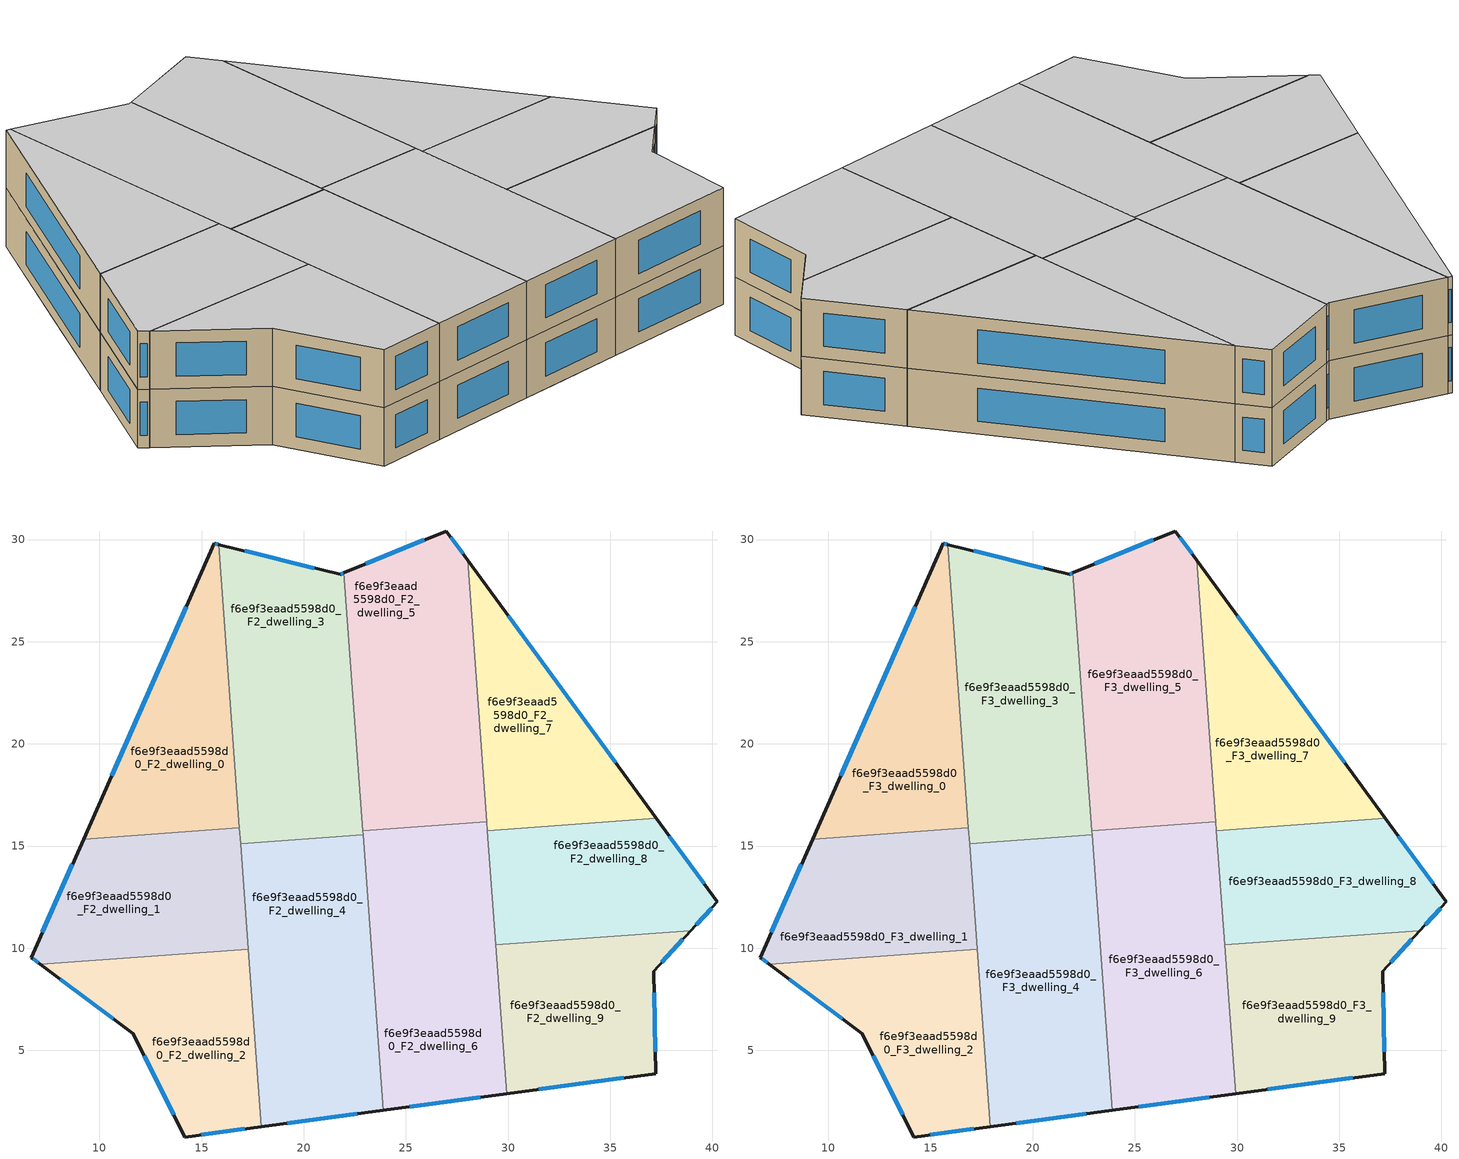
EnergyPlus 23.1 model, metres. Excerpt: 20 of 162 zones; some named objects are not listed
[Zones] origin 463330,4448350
f6e9f3eaad5598d0_F2_dwelling_0
 floor to f6e9f3eaad5598d0_F1_dwelling_5 (EU_floor_Construction): 16.49,20.79 16.84,16.05 10.73,18.75 12.43,22.59 z6
 floor to f6e9f3eaad5598d0_F1_dwelling_7 (EU_floor_Construction): 16.84,16.05 16.85,15.9 9.22,15.34 10.73,18.75 z6
 floor to f6e9f3eaad5598d0_F1_dwelling_3 (EU_floor_Construction): 16.14,25.58 16.49,20.79 12.43,22.59 14.14,26.46 z6
 floor to f6e9f3eaad5598d0_F1_dwelling_1 (EU_floor_Construction): 15.84,29.75 16.14,25.58 14.14,26.46 15.62,29.81 z6
 wall outside (EU_wall_Construction): 15.84,29.75 15.62,29.81 9.22,15.34 z6:9
 wall to f6e9f3eaad5598d0_F2_dwelling_1 (EU_wall_Construction): 9.22,15.34 16.85,15.9 z6:9
 wall to f6e9f3eaad5598d0_F2_dwelling_3 (EU_wall_Construction): 16.85,15.9 15.84,29.75 z6:9
 window (EU_Window_Construction): 15.79,29.77 15.67,29.8 / 14.25,26.71 10.59,18.44 z6.64:8.36
f6e9f3eaad5598d0_F2_dwelling_1
 floor to f6e9f3eaad5598d0_F1_dwelling_9 (EU_floor_Construction): 17.17,11.47 17.28,9.96 9.69,9.4 7.1,10.54 9.09,15.04 z6
 floor to f6e9f3eaad5598d0_F1_dwelling_10 (EU_floor_Construction): 9.69,9.4 7.1,9.21 6.66,9.54 7.1,10.54 z6
 floor to f6e9f3eaad5598d0_F1_dwelling_7 (EU_floor_Construction): 16.85,15.9 17.17,11.47 9.09,15.04 9.22,15.34 z6
 wall outside (EU_wall_Construction): 9.22,15.34 6.66,9.54 7.1,9.21 z6:9
 wall to f6e9f3eaad5598d0_F2_dwelling_2 (EU_wall_Construction): 7.1,9.21 17.28,9.96 z6:9
 wall to f6e9f3eaad5598d0_F2_dwelling_4 (EU_wall_Construction): 17.28,9.96 16.91,15.11 z6:9
 wall to f6e9f3eaad5598d0_F2_dwelling_3 (EU_wall_Construction): 16.91,15.11 16.85,15.9 z6:9
 window (EU_Window_Construction): 8.67,14.1 7.21,10.78 / 6.75,9.47 7,9.28 z6.64:8.36
f6e9f3eaad5598d0_F2_dwelling_2
 floor to f6e9f3eaad5598d0_F1_dwelling_10 (EU_floor_Construction): 17.58,5.92 17.92,1.26 14.17,0.76 11.66,5.81 7.1,9.21 9.69,9.4 z6
 floor to f6e9f3eaad5598d0_F1_dwelling_9 (EU_floor_Construction): 17.28,9.96 17.58,5.92 9.69,9.4 z6
 wall outside (EU_wall_Construction): 7.1,9.21 11.66,5.81 14.17,0.76 17.92,1.26 z6:9
 wall to f6e9f3eaad5598d0_F2_dwelling_4 (EU_wall_Construction): 17.92,1.26 17.29,9.96 z6:9
 window (EU_Window_Construction): 8.07,8.48 10.69,6.54 / 14.98,0.87 17.12,1.15 / 12.2,4.73 13.64,1.84 z6.64:8.36
f6e9f3eaad5598d0_F2_dwelling_3
 floor to f6e9f3eaad5598d0_F1_dwelling_1 (EU_floor_Construction): 21.96,28.37 22.37,22.83 16.14,25.58 15.84,29.75 21.78,28.29 z6
 floor to f6e9f3eaad5598d0_F1_dwelling_5 (EU_floor_Construction): 22.72,18.04 22.9,15.55 18.67,15.24 16.84,16.05 16.49,20.79 z6
 floor to f6e9f3eaad5598d0_F1_dwelling_3 (EU_floor_Construction): 22.37,22.83 22.72,18.04 16.49,20.79 16.14,25.58 z6
 floor to f6e9f3eaad5598d0_F1_dwelling_7 (EU_floor_Construction): 18.67,15.24 16.91,15.11 16.84,16.05 z6
 wall outside (EU_wall_Construction): 21.96,28.37 21.78,28.29 15.84,29.75 z6:9
 wall to f6e9f3eaad5598d0_F2_dwelling_4 (EU_wall_Construction): 16.91,15.11 22.9,15.55 z6:9
 wall to f6e9f3eaad5598d0_F2_dwelling_5 (EU_wall_Construction): 22.89,15.74 21.96,28.37 z6:9
 wall to f6e9f3eaad5598d0_F2_dwelling_6 (EU_wall_Construction): 22.9,15.55 22.89,15.74 z6:9
 window (EU_Window_Construction): 20.5,28.6 17.11,29.44 / 21.92,28.35 21.82,28.31 z6.64:8.36
f6e9f3eaad5598d0_F2_dwelling_4
 floor to f6e9f3eaad5598d0_F1_dwelling_7 (EU_floor_Construction): 23.06,13.3 23.26,10.61 22.58,9.08 17.17,11.47 16.91,15.11 18.67,15.24 z6
 floor adiabatic (EU_floor_Construction): 23.26,10.61 23.4,8.72 22.58,9.08 z6
 floor to f6e9f3eaad5598d0_F1_dwelling_5 (EU_floor_Construction): 22.9,15.55 23.06,13.3 18.67,15.24 z6
 floor to f6e9f3eaad5598d0_F1_dwelling_8 (EU_floor_Construction): 23.4,8.72 23.8,3.17 18.26,5.62 20.24,10.11 z6
 floor to f6e9f3eaad5598d0_F1_dwelling_10 (EU_floor_Construction): 23.8,3.17 23.89,2.07 17.92,1.26 17.58,5.92 z6
 floor to f6e9f3eaad5598d0_F1_dwelling_9 (EU_floor_Construction): 20.24,10.11 18.26,5.62 17.58,5.92 17.17,11.47 z6
 wall outside (EU_wall_Construction): 17.92,1.26 23.89,2.07 z6:9
 wall to f6e9f3eaad5598d0_F2_dwelling_6 (EU_wall_Construction): 23.89,2.07 22.9,15.55 z6:9
 window (EU_Window_Construction): 19.2,1.43 22.61,1.89 z6.64:8.36
f6e9f3eaad5598d0_F2_dwelling_5
 floor to f6e9f3eaad5598d0_F1_dwelling_1 (EU_floor_Construction): 26.98,30.42 27.55,29.64 24.19,22.03 22.37,22.83 21.96,28.37 z6
 floor to f6e9f3eaad5598d0_F1_dwelling_0 (EU_floor_Construction): 28.02,28.99 28.68,20.04 24.19,22.03 27.55,29.64 z6
 floor to f6e9f3eaad5598d0_F1_dwelling_4 (EU_floor_Construction): 27.23,16.05 25.08,15.9 25.48,16.82 z6
 floor to f6e9f3eaad5598d0_F1_dwelling_2 (EU_floor_Construction): 28.68,20.04 28.96,16.18 27.23,16.05 25.35,16.88 27.07,20.76 z6
 floor to f6e9f3eaad5598d0_F1_dwelling_3 (EU_floor_Construction): 27.07,20.76 25.35,16.88 22.72,18.04 22.37,22.83 z6
 floor to f6e9f3eaad5598d0_F1_dwelling_5 (EU_floor_Construction): 25.48,16.82 25.08,15.9 22.89,15.74 22.72,18.04 z6
 wall outside (EU_wall_Construction): 28.02,28.99 26.98,30.42 21.96,28.37 z6:9
 wall to f6e9f3eaad5598d0_F2_dwelling_6 (EU_wall_Construction): 22.89,15.74 28.96,16.18 z6:9
 wall to f6e9f3eaad5598d0_F2_dwelling_7 (EU_wall_Construction): 28.96,16.18 28.02,28.99 z6:9
 window (EU_Window_Construction): 25.9,29.98 23.04,28.81 / 27.8,29.29 27.2,30.11 z6.64:8.36
f6e9f3eaad5598d0_F2_dwelling_6
 floor to f6e9f3eaad5598d0_F1_dwelling_4 (EU_floor_Construction): 29.03,15.26 29.37,10.52 23.79,12.98 25.08,15.9 27.23,16.05 z6
 floor to f6e9f3eaad5598d0_F1_dwelling_8 (EU_floor_Construction): 29.71,5.93 29.93,2.88 25.74,2.32 23.8,3.17 23.4,8.72 z6
 floor to f6e9f3eaad5598d0_F1_dwelling_10 (EU_floor_Construction): 25.74,2.32 23.89,2.07 23.8,3.17 z6
 floor to f6e9f3eaad5598d0_F1_dwelling_6 (EU_floor_Construction): 29.37,10.52 29.71,5.93 23.4,8.72 23.26,10.61 24.22,12.79 z6
 floor to f6e9f3eaad5598d0_F1_dwelling_5 (EU_floor_Construction): 25.08,15.9 23.79,12.98 23.06,13.3 22.89,15.74 z6
 floor to f6e9f3eaad5598d0_F1_dwelling_2 (EU_floor_Construction): 28.96,16.18 29.03,15.26 27.23,16.05 z6
 floor to f6e9f3eaad5598d0_F1_dwelling_7 (EU_floor_Construction): 24.22,12.79 23.26,10.61 23.06,13.3 z6
 wall outside (EU_wall_Construction): 23.89,2.07 29.93,2.88 z6:9
 wall to f6e9f3eaad5598d0_F2_dwelling_9 (EU_wall_Construction): 29.93,2.88 29.4,10.16 z6:9
 wall to f6e9f3eaad5598d0_F2_dwelling_8 (EU_wall_Construction): 29.4,10.16 28.99,15.76 z6:9
 wall to f6e9f3eaad5598d0_F2_dwelling_7 (EU_wall_Construction): 28.99,15.76 28.96,16.18 z6:9
 window (EU_Window_Construction): 25.18,2.24 28.64,2.71 z6.64:8.36
f6e9f3eaad5598d0_F2_dwelling_7
 floor to f6e9f3eaad5598d0_F1_dwelling_0 (EU_floor_Construction): 28.02,28.99 37.24,16.36 37.05,16.35 28.68,20.04 z6
 floor to f6e9f3eaad5598d0_F1_dwelling_2 (EU_floor_Construction): 37.05,16.35 28.99,15.76 28.68,20.04 z6
 wall outside (EU_wall_Construction): 37.24,16.36 28.02,28.99 z6:9
 wall to f6e9f3eaad5598d0_F2_dwelling_8 (EU_wall_Construction): 28.99,15.76 37.24,16.36 z6:9
 window (EU_Window_Construction): 35.27,19.07 30,26.28 z6.64:8.36
f6e9f3eaad5598d0_F2_dwelling_8
 floor to f6e9f3eaad5598d0_F1_dwelling_2 (EU_floor_Construction): 37.35,16.21 40.24,12.26 38.96,10.87 29.03,15.26 28.99,15.76 37.05,16.35 z6
 floor to f6e9f3eaad5598d0_F1_dwelling_0 (EU_floor_Construction): 37.24,16.36 37.35,16.21 37.05,16.35 z6
 floor to f6e9f3eaad5598d0_F1_dwelling_4 (EU_floor_Construction): 38.96,10.87 38.94,10.85 30.08,10.21 29.37,10.52 29.03,15.26 z6
 floor adiabatic (EU_floor_Construction): 30.08,10.21 29.4,10.16 29.37,10.52 z6
 wall outside (EU_wall_Construction): 38.94,10.85 40.24,12.26 37.24,16.36 z6:9
 wall to f6e9f3eaad5598d0_F2_dwelling_9 (EU_wall_Construction): 29.4,10.16 38.94,10.85 z6:9
 window (EU_Window_Construction): 39.6,13.14 37.89,15.48 / 39.22,11.16 39.96,11.96 z6.64:8.36
f6e9f3eaad5598d0_F2_dwelling_9
 floor to f6e9f3eaad5598d0_F1_dwelling_6 (EU_floor_Construction): 37.16,7.08 37.22,3.86 35.06,3.57 29.71,5.93 29.4,10.16 30.08,10.21 z6
 floor to f6e9f3eaad5598d0_F1_dwelling_8 (EU_floor_Construction): 35.06,3.57 29.93,2.88 29.71,5.93 z6
 floor to f6e9f3eaad5598d0_F1_dwelling_4 (EU_floor_Construction): 38.94,10.85 37.13,8.88 37.16,7.08 30.08,10.21 z6
 wall outside (EU_wall_Construction): 29.93,2.88 37.22,3.86 37.13,8.88 38.94,10.85 z6:9
 window (EU_Window_Construction): 37.52,9.3 38.56,10.43 / 37.2,4.94 37.15,7.81 / 31.49,3.09 35.66,3.65 z6.64:8.36
f6e9f3eaad5598d0_F3_dwelling_0
 floor to f6e9f3eaad5598d0_F2_dwelling_0 (EU_floor_Construction): 15.84,29.75 16.85,15.9 9.22,15.34 15.62,29.81 z9
 wall outside (EU_wall_Construction): 15.84,29.75 15.62,29.81 9.22,15.34 z9:12
 wall to f6e9f3eaad5598d0_F3_dwelling_1 (EU_wall_Construction): 9.22,15.34 16.85,15.9 z9:12
 wall to f6e9f3eaad5598d0_F3_dwelling_3 (EU_wall_Construction): 16.85,15.9 15.84,29.75 z9:12
 window (EU_Window_Construction): 15.79,29.77 15.67,29.8 / 14.25,26.71 10.59,18.44 z9.64:11.36
 ceiling to f6e9f3eaad5598d0_F4_dwelling_0 (EU_floor_Construction): 16.85,15.9 15.84,29.75 15.62,29.81 9.22,15.34 z12
f6e9f3eaad5598d0_F3_dwelling_1
 floor to f6e9f3eaad5598d0_F2_dwelling_1 (EU_floor_Construction): 16.85,15.9 17.28,9.96 7.1,9.21 6.66,9.54 9.22,15.34 z9
 wall outside (EU_wall_Construction): 9.22,15.34 6.66,9.54 7.1,9.21 z9:12
 wall to f6e9f3eaad5598d0_F3_dwelling_2 (EU_wall_Construction): 7.1,9.21 17.28,9.96 z9:12
 wall to f6e9f3eaad5598d0_F3_dwelling_4 (EU_wall_Construction): 17.28,9.96 16.91,15.11 z9:12
 wall to f6e9f3eaad5598d0_F3_dwelling_3 (EU_wall_Construction): 16.91,15.11 16.85,15.9 z9:12
 window (EU_Window_Construction): 8.67,14.1 7.21,10.78 / 6.75,9.47 7,9.28 z9.64:11.36
 ceiling to f6e9f3eaad5598d0_F4_dwelling_1 (EU_floor_Construction): 17.28,9.96 16.85,15.9 9.22,15.34 6.66,9.54 7.1,9.21 z12
f6e9f3eaad5598d0_F3_dwelling_2
 floor to f6e9f3eaad5598d0_F2_dwelling_2 (EU_floor_Construction): 17.28,9.96 17.92,1.26 14.17,0.76 11.66,5.81 7.1,9.21 z9
 wall outside (EU_wall_Construction): 7.1,9.21 11.66,5.81 14.17,0.76 17.92,1.26 z9:12
 wall to f6e9f3eaad5598d0_F3_dwelling_4 (EU_wall_Construction): 17.92,1.26 17.29,9.96 z9:12
 window (EU_Window_Construction): 8.07,8.48 10.69,6.54 / 14.98,0.87 17.12,1.15 / 12.2,4.73 13.64,1.84 z9.64:11.36
 ceiling to f6e9f3eaad5598d0_F4_dwelling_2 (EU_floor_Construction): 17.92,1.26 17.28,9.96 7.1,9.21 11.66,5.81 14.17,0.76 z12
f6e9f3eaad5598d0_F3_dwelling_3
 floor to f6e9f3eaad5598d0_F2_dwelling_3 (EU_floor_Construction): 21.96,28.37 22.9,15.55 16.91,15.11 15.84,29.75 21.78,28.29 z9
 wall outside (EU_wall_Construction): 21.96,28.37 21.78,28.29 15.84,29.75 z9:12
 wall to f6e9f3eaad5598d0_F3_dwelling_4 (EU_wall_Construction): 16.91,15.11 22.9,15.55 z9:12
 wall to f6e9f3eaad5598d0_F3_dwelling_5 (EU_wall_Construction): 22.89,15.74 21.96,28.37 z9:12
 wall to f6e9f3eaad5598d0_F3_dwelling_6 (EU_wall_Construction): 22.9,15.55 22.89,15.74 z9:12
 window (EU_Window_Construction): 20.5,28.6 17.11,29.44 / 21.92,28.35 21.82,28.31 z9.64:11.36
 ceiling to f6e9f3eaad5598d0_F4_dwelling_3 (EU_floor_Construction): 22.9,15.55 21.96,28.37 21.78,28.29 15.84,29.75 16.91,15.11 z12
f6e9f3eaad5598d0_F3_dwelling_4
 floor to f6e9f3eaad5598d0_F2_dwelling_4 (EU_floor_Construction): 22.9,15.55 23.89,2.07 17.92,1.26 16.91,15.11 z9
 wall outside (EU_wall_Construction): 17.92,1.26 23.89,2.07 z9:12
 wall to f6e9f3eaad5598d0_F3_dwelling_6 (EU_wall_Construction): 23.89,2.07 22.9,15.55 z9:12
 window (EU_Window_Construction): 19.2,1.43 22.61,1.89 z9.64:11.36
 ceiling to f6e9f3eaad5598d0_F4_dwelling_4 (EU_floor_Construction): 23.89,2.07 22.9,15.55 16.91,15.11 17.92,1.26 z12
f6e9f3eaad5598d0_F3_dwelling_5
 floor to f6e9f3eaad5598d0_F2_dwelling_5 (EU_floor_Construction): 28.02,28.99 28.96,16.18 22.89,15.74 21.96,28.37 26.98,30.42 z9
 wall outside (EU_wall_Construction): 28.02,28.99 26.98,30.42 21.96,28.37 z9:12
 wall to f6e9f3eaad5598d0_F3_dwelling_6 (EU_wall_Construction): 22.89,15.74 28.96,16.18 z9:12
 wall to f6e9f3eaad5598d0_F3_dwelling_7 (EU_wall_Construction): 28.96,16.18 28.02,28.99 z9:12
 window (EU_Window_Construction): 25.9,29.98 23.04,28.81 / 27.8,29.29 27.2,30.11 z9.64:11.36
 ceiling to f6e9f3eaad5598d0_F4_dwelling_5 (EU_floor_Construction): 28.96,16.18 28.02,28.99 26.98,30.42 21.96,28.37 22.89,15.74 z12
f6e9f3eaad5598d0_F3_dwelling_6
 floor to f6e9f3eaad5598d0_F2_dwelling_6 (EU_floor_Construction): 28.96,16.18 29.93,2.88 23.89,2.07 22.89,15.74 z9
 wall outside (EU_wall_Construction): 23.89,2.07 29.93,2.88 z9:12
 wall to f6e9f3eaad5598d0_F3_dwelling_9 (EU_wall_Construction): 29.93,2.88 29.4,10.16 z9:12
 wall to f6e9f3eaad5598d0_F3_dwelling_8 (EU_wall_Construction): 29.4,10.16 28.99,15.76 z9:12
 wall to f6e9f3eaad5598d0_F3_dwelling_7 (EU_wall_Construction): 28.99,15.76 28.96,16.18 z9:12
 window (EU_Window_Construction): 25.18,2.24 28.64,2.71 z9.64:11.36
 ceiling to f6e9f3eaad5598d0_F4_dwelling_6 (EU_floor_Construction): 29.93,2.88 28.96,16.18 22.89,15.74 23.89,2.07 z12
f6e9f3eaad5598d0_F3_dwelling_7
 floor to f6e9f3eaad5598d0_F2_dwelling_7 (EU_floor_Construction): 28.02,28.99 37.24,16.36 28.99,15.76 z9
 wall outside (EU_wall_Construction): 37.24,16.36 28.02,28.99 z9:12
 wall to f6e9f3eaad5598d0_F3_dwelling_8 (EU_wall_Construction): 28.99,15.76 37.24,16.36 z9:12
 window (EU_Window_Construction): 35.27,19.07 30,26.28 z9.64:11.36
 ceiling to f6e9f3eaad5598d0_F4_dwelling_7 (EU_floor_Construction): 37.24,16.36 28.02,28.99 28.99,15.76 z12
f6e9f3eaad5598d0_F3_dwelling_8
 floor to f6e9f3eaad5598d0_F2_dwelling_8 (EU_floor_Construction): 37.24,16.36 40.24,12.26 38.94,10.85 29.4,10.16 28.99,15.76 z9
 wall outside (EU_wall_Construction): 38.94,10.85 40.24,12.26 37.24,16.36 z9:12
 wall to f6e9f3eaad5598d0_F3_dwelling_9 (EU_wall_Construction): 29.4,10.16 38.94,10.85 z9:12
 window (EU_Window_Construction): 39.6,13.14 37.89,15.48 / 39.22,11.16 39.96,11.96 z9.64:11.36
 ceiling to f6e9f3eaad5598d0_F4_dwelling_8 (EU_floor_Construction): 38.94,10.85 40.24,12.26 37.24,16.36 28.99,15.76 29.4,10.16 z12
f6e9f3eaad5598d0_F3_dwelling_9
 floor to f6e9f3eaad5598d0_F2_dwelling_9 (EU_floor_Construction): 38.94,10.85 37.13,8.88 37.22,3.86 29.93,2.88 29.4,10.16 z9
 wall outside (EU_wall_Construction): 29.93,2.88 37.22,3.86 37.13,8.88 38.94,10.85 z9:12
 window (EU_Window_Construction): 37.52,9.3 38.56,10.43 / 37.2,4.94 37.15,7.81 / 31.49,3.09 35.66,3.65 z9.64:11.36
 ceiling to f6e9f3eaad5598d0_F4_dwelling_9 (EU_floor_Construction): 37.22,3.86 37.13,8.88 38.94,10.85 29.4,10.16 29.93,2.88 z12
[Building]
EU S2 Campaign: North Axis=0; Terrain=City; Solar Distribution=FullExterior
[Site:Location]
Yerevan-Zvartnots.Intl.AP: Latitude=40.15; Longitude=44.383; Time Zone=4; Elevation=854
[SizingPeriod:WeatherFileDays]
AnnualSizingPeriod: Begin Month=1; Begin Day of Month=1; End Month=12; End Day of Month=31; Day of Week for Start Day=Monday; Use Weather File Daylight Saving Period=No; Use Weather File Rain and Snow Indicators=No
[MATERIAL]
EU_InternalMass_Material: Roughness=MediumRough; Thickness=0.1; Conductivity=1; Density=1800; Specific Heat=900; Thermal Absorptance=0.9; Solar Absorptance=0.7; Visible Absorptance=0.7
[MATERIAL:NOMASS] Roughness=MediumRough; Thermal Absorptance=0.9; Solar Absorptance=0.7; Visible Absorptance=0.7
Name | Thermal Resistance
EU_wall_NoMass | 1.05043
EU_floor_NoMass | 0.478065
[WINDOWMATERIAL:SIMPLEGLAZINGSYSTEM]
EU_Window_SimpleGlazing: UFactor=2.5566; Solar Heat Gain Coefficient=0.75; Visible Transmittance=0.75
[CONSTRUCTION]
EU_wall_Construction: EU_wall_NoMass
EU_floor_Construction: EU_floor_NoMass
EU_Window_Construction: EU_Window_SimpleGlazing
EU_InternalMass_Construction: EU_InternalMass_Material
[ZONE] Type=1; Multiplier=1; Ceiling Height=autocalculate; Floor Area=autocalculate; Part of Total Floor Area=Yes
Name | Volume
f6e9f3eaad5598d0_F2_dwelling_0; f6e9f3eaad5598d0_F3_dwelling_0 | 164.689
f6e9f3eaad5598d0_F2_dwelling_1; f6e9f3eaad5598d0_F3_dwelling_1 | 164.691
f6e9f3eaad5598d0_F2_dwelling_2; f6e9f3eaad5598d0_F3_dwelling_2 | 164.676
f6e9f3eaad5598d0_F2_dwelling_3; f6e9f3eaad5598d0_F3_dwelling_3 | 246.976
f6e9f3eaad5598d0_F2_dwelling_4; f6e9f3eaad5598d0_F3_dwelling_4 | 246.991
f6e9f3eaad5598d0_F2_dwelling_5; f6e9f3eaad5598d0_F3_dwelling_5 | 246.999
f6e9f3eaad5598d0_F2_dwelling_6; f6e9f3eaad5598d0_F3_dwelling_6 | 247.009
f6e9f3eaad5598d0_F2_dwelling_7; f6e9f3eaad5598d0_F3_dwelling_7 | 164.665
f6e9f3eaad5598d0_F2_dwelling_8; f6e9f3eaad5598d0_F3_dwelling_8 | 164.65
f6e9f3eaad5598d0_F2_dwelling_9; f6e9f3eaad5598d0_F3_dwelling_9 | 164.682
[INTERNALMASS] Construction=EU_InternalMass_Construction
Name | Zone or ZoneList | Surface Area
f6e9f3eaad5598d0_F2_dwelling_0_EU_InternalMass | f6e9f3eaad5598d0_F2_dwelling_0 | 54.8966
f6e9f3eaad5598d0_F2_dwelling_1_EU_InternalMass | f6e9f3eaad5598d0_F2_dwelling_1 | 54.8971
f6e9f3eaad5598d0_F2_dwelling_2_EU_InternalMass | f6e9f3eaad5598d0_F2_dwelling_2 | 54.892
f6e9f3eaad5598d0_F2_dwelling_3_EU_InternalMass | f6e9f3eaad5598d0_F2_dwelling_3 | 82.3252
f6e9f3eaad5598d0_F2_dwelling_4_EU_InternalMass | f6e9f3eaad5598d0_F2_dwelling_4 | 82.3302
f6e9f3eaad5598d0_F2_dwelling_5_EU_InternalMass | f6e9f3eaad5598d0_F2_dwelling_5 | 82.333
f6e9f3eaad5598d0_F2_dwelling_6_EU_InternalMass | f6e9f3eaad5598d0_F2_dwelling_6 | 82.3361
f6e9f3eaad5598d0_F2_dwelling_7_EU_InternalMass | f6e9f3eaad5598d0_F2_dwelling_7 | 54.8881
f6e9f3eaad5598d0_F2_dwelling_8_EU_InternalMass | f6e9f3eaad5598d0_F2_dwelling_8 | 54.8835
f6e9f3eaad5598d0_F2_dwelling_9_EU_InternalMass | f6e9f3eaad5598d0_F2_dwelling_9 | 54.8941
f6e9f3eaad5598d0_F3_dwelling_0_EU_InternalMass | f6e9f3eaad5598d0_F3_dwelling_0 | 54.8966
f6e9f3eaad5598d0_F3_dwelling_1_EU_InternalMass | f6e9f3eaad5598d0_F3_dwelling_1 | 54.8971
f6e9f3eaad5598d0_F3_dwelling_2_EU_InternalMass | f6e9f3eaad5598d0_F3_dwelling_2 | 54.892
f6e9f3eaad5598d0_F3_dwelling_3_EU_InternalMass | f6e9f3eaad5598d0_F3_dwelling_3 | 82.3252
f6e9f3eaad5598d0_F3_dwelling_4_EU_InternalMass | f6e9f3eaad5598d0_F3_dwelling_4 | 82.3302
f6e9f3eaad5598d0_F3_dwelling_5_EU_InternalMass | f6e9f3eaad5598d0_F3_dwelling_5 | 82.333
f6e9f3eaad5598d0_F3_dwelling_6_EU_InternalMass | f6e9f3eaad5598d0_F3_dwelling_6 | 82.3361
f6e9f3eaad5598d0_F3_dwelling_7_EU_InternalMass | f6e9f3eaad5598d0_F3_dwelling_7 | 54.8881
f6e9f3eaad5598d0_F3_dwelling_8_EU_InternalMass | f6e9f3eaad5598d0_F3_dwelling_8 | 54.8835
f6e9f3eaad5598d0_F3_dwelling_9_EU_InternalMass | f6e9f3eaad5598d0_F3_dwelling_9 | 54.8941
[OTHEREQUIPMENT] Fuel Type=Electricity; Design Level Calculation Method=Watts/Area; Power per Zone Floor Area=1; Fraction Latent=0; Fraction Radiant=0; Fraction Lost=0; Carbon Dioxide Generation Rate=0; EndUse Subcategory=EU_Step8_InternalGains
Name | Zone or ZoneList or Space or SpaceList | Schedule
EU_Step8_InternalGain_f6e9f3eaad5598d0_F2_dwelling_0_f000 | f6e9f3eaad5598d0_F2_dwelling_0 | EU_Step8_GainSchedule_f6e9f3eaad5598d0_F2_dwelling_0_f000
EU_Step8_InternalGain_f6e9f3eaad5598d0_F2_dwelling_1_f000 | f6e9f3eaad5598d0_F2_dwelling_1 | EU_Step8_GainSchedule_f6e9f3eaad5598d0_F2_dwelling_1_f000
EU_Step8_InternalGain_f6e9f3eaad5598d0_F2_dwelling_2_f000 | f6e9f3eaad5598d0_F2_dwelling_2 | EU_Step8_GainSchedule_f6e9f3eaad5598d0_F2_dwelling_2_f000
EU_Step8_InternalGain_f6e9f3eaad5598d0_F2_dwelling_3_f000 | f6e9f3eaad5598d0_F2_dwelling_3 | EU_Step8_GainSchedule_f6e9f3eaad5598d0_F2_dwelling_3_f000
EU_Step8_InternalGain_f6e9f3eaad5598d0_F2_dwelling_4_f000 | f6e9f3eaad5598d0_F2_dwelling_4 | EU_Step8_GainSchedule_f6e9f3eaad5598d0_F2_dwelling_4_f000
EU_Step8_InternalGain_f6e9f3eaad5598d0_F2_dwelling_5_f000 | f6e9f3eaad5598d0_F2_dwelling_5 | EU_Step8_GainSchedule_f6e9f3eaad5598d0_F2_dwelling_5_f000
EU_Step8_InternalGain_f6e9f3eaad5598d0_F2_dwelling_6_f000 | f6e9f3eaad5598d0_F2_dwelling_6 | EU_Step8_GainSchedule_f6e9f3eaad5598d0_F2_dwelling_6_f000
EU_Step8_InternalGain_f6e9f3eaad5598d0_F2_dwelling_7_f000 | f6e9f3eaad5598d0_F2_dwelling_7 | EU_Step8_GainSchedule_f6e9f3eaad5598d0_F2_dwelling_7_f000
EU_Step8_InternalGain_f6e9f3eaad5598d0_F2_dwelling_8_f000 | f6e9f3eaad5598d0_F2_dwelling_8 | EU_Step8_GainSchedule_f6e9f3eaad5598d0_F2_dwelling_8_f000
EU_Step8_InternalGain_f6e9f3eaad5598d0_F2_dwelling_9_f000 | f6e9f3eaad5598d0_F2_dwelling_9 | EU_Step8_GainSchedule_f6e9f3eaad5598d0_F2_dwelling_9_f000
EU_Step8_InternalGain_f6e9f3eaad5598d0_F3_dwelling_0_f000 | f6e9f3eaad5598d0_F3_dwelling_0 | EU_Step8_GainSchedule_f6e9f3eaad5598d0_F3_dwelling_0_f000
EU_Step8_InternalGain_f6e9f3eaad5598d0_F3_dwelling_1_f000 | f6e9f3eaad5598d0_F3_dwelling_1 | EU_Step8_GainSchedule_f6e9f3eaad5598d0_F3_dwelling_1_f000
EU_Step8_InternalGain_f6e9f3eaad5598d0_F3_dwelling_2_f000 | f6e9f3eaad5598d0_F3_dwelling_2 | EU_Step8_GainSchedule_f6e9f3eaad5598d0_F3_dwelling_2_f000
EU_Step8_InternalGain_f6e9f3eaad5598d0_F3_dwelling_3_f000 | f6e9f3eaad5598d0_F3_dwelling_3 | EU_Step8_GainSchedule_f6e9f3eaad5598d0_F3_dwelling_3_f000
EU_Step8_InternalGain_f6e9f3eaad5598d0_F3_dwelling_4_f000 | f6e9f3eaad5598d0_F3_dwelling_4 | EU_Step8_GainSchedule_f6e9f3eaad5598d0_F3_dwelling_4_f000
EU_Step8_InternalGain_f6e9f3eaad5598d0_F3_dwelling_5_f000 | f6e9f3eaad5598d0_F3_dwelling_5 | EU_Step8_GainSchedule_f6e9f3eaad5598d0_F3_dwelling_5_f000
EU_Step8_InternalGain_f6e9f3eaad5598d0_F3_dwelling_6_f000 | f6e9f3eaad5598d0_F3_dwelling_6 | EU_Step8_GainSchedule_f6e9f3eaad5598d0_F3_dwelling_6_f000
EU_Step8_InternalGain_f6e9f3eaad5598d0_F3_dwelling_7_f000 | f6e9f3eaad5598d0_F3_dwelling_7 | EU_Step8_GainSchedule_f6e9f3eaad5598d0_F3_dwelling_7_f000
EU_Step8_InternalGain_f6e9f3eaad5598d0_F3_dwelling_8_f000 | f6e9f3eaad5598d0_F3_dwelling_8 | EU_Step8_GainSchedule_f6e9f3eaad5598d0_F3_dwelling_8_f000
EU_Step8_InternalGain_f6e9f3eaad5598d0_F3_dwelling_9_f000 | f6e9f3eaad5598d0_F3_dwelling_9 | EU_Step8_GainSchedule_f6e9f3eaad5598d0_F3_dwelling_9_f000
[ZONEVENTILATION:DESIGNFLOWRATE] Schedule=EU_AlwaysOn; Design Flow Rate Calculation Method=AirChanges/Hour; Air Changes per Hour=0.557805; Ventilation Type=Natural; Fan Pressure Rise=0; Fan Total Efficiency=1; Constant Term Coefficient=1; Temperature Term Coefficient=0; Velocity Term Coefficient=0; Velocity Squared Term Coefficient=0; Minimum Indoor Temperature=-100; Maximum Indoor Temperature=100; Delta Temperature=-100; Minimum Outdoor Temperature=-100; Maximum Outdoor Temperature=100; Maximum Wind Speed=40
Name | Zone or ZoneList or Space or SpaceList
EU_ConstantAir_f6e9f3eaad5598d0_F2_dwelling_0 | f6e9f3eaad5598d0_F2_dwelling_0
EU_ConstantAir_f6e9f3eaad5598d0_F2_dwelling_1 | f6e9f3eaad5598d0_F2_dwelling_1
EU_ConstantAir_f6e9f3eaad5598d0_F2_dwelling_2 | f6e9f3eaad5598d0_F2_dwelling_2
EU_ConstantAir_f6e9f3eaad5598d0_F2_dwelling_3 | f6e9f3eaad5598d0_F2_dwelling_3
EU_ConstantAir_f6e9f3eaad5598d0_F2_dwelling_4 | f6e9f3eaad5598d0_F2_dwelling_4
EU_ConstantAir_f6e9f3eaad5598d0_F2_dwelling_5 | f6e9f3eaad5598d0_F2_dwelling_5
EU_ConstantAir_f6e9f3eaad5598d0_F2_dwelling_6 | f6e9f3eaad5598d0_F2_dwelling_6
EU_ConstantAir_f6e9f3eaad5598d0_F2_dwelling_7 | f6e9f3eaad5598d0_F2_dwelling_7
EU_ConstantAir_f6e9f3eaad5598d0_F2_dwelling_8 | f6e9f3eaad5598d0_F2_dwelling_8
EU_ConstantAir_f6e9f3eaad5598d0_F2_dwelling_9 | f6e9f3eaad5598d0_F2_dwelling_9
EU_ConstantAir_f6e9f3eaad5598d0_F3_dwelling_0 | f6e9f3eaad5598d0_F3_dwelling_0
EU_ConstantAir_f6e9f3eaad5598d0_F3_dwelling_1 | f6e9f3eaad5598d0_F3_dwelling_1
EU_ConstantAir_f6e9f3eaad5598d0_F3_dwelling_2 | f6e9f3eaad5598d0_F3_dwelling_2
EU_ConstantAir_f6e9f3eaad5598d0_F3_dwelling_3 | f6e9f3eaad5598d0_F3_dwelling_3
EU_ConstantAir_f6e9f3eaad5598d0_F3_dwelling_4 | f6e9f3eaad5598d0_F3_dwelling_4
EU_ConstantAir_f6e9f3eaad5598d0_F3_dwelling_5 | f6e9f3eaad5598d0_F3_dwelling_5
EU_ConstantAir_f6e9f3eaad5598d0_F3_dwelling_6 | f6e9f3eaad5598d0_F3_dwelling_6
EU_ConstantAir_f6e9f3eaad5598d0_F3_dwelling_7 | f6e9f3eaad5598d0_F3_dwelling_7
EU_ConstantAir_f6e9f3eaad5598d0_F3_dwelling_8 | f6e9f3eaad5598d0_F3_dwelling_8
EU_ConstantAir_f6e9f3eaad5598d0_F3_dwelling_9 | f6e9f3eaad5598d0_F3_dwelling_9
[HVACTEMPLATE:ZONE:IDEALLOADSAIRSYSTEM] System Availability Schedule=EU_AlwaysOn; Maximum Heating Supply Air Temperature=50; Minimum Cooling Supply Air Temperature=13; Maximum Heating Supply Air Humidity Ratio=0.0156; Minimum Cooling Supply Air Humidity Ratio=0.0077; Heating Limit=NoLimit; Cooling Limit=NoLimit; Heating Availability Schedule=EU_AlwaysOn; Cooling Availability Schedule=EU_CoolingOff; Dehumidification Control Type=ConstantSensibleHeatRatio; Cooling Sensible Heat Ratio=0.7; Dehumidification Setpoint=60; Humidification Control Type=None; Humidification Setpoint=30; Outdoor Air Method=None; Outdoor Air Flow Rate per Person=0.00944; Outdoor Air Flow Rate per Zone Floor Area=0; Outdoor Air Flow Rate per Zone=0; Demand Controlled Ventilation Type=None; Outdoor Air Economizer Type=NoEconomizer; Heat Recovery Type=None; Sensible Heat Recovery Effectiveness=0.7; Latent Heat Recovery Effectiveness=0.65
Name | Template Thermostat
f6e9f3eaad5598d0_F2_dwelling_0 | EU_HeatOnly_f6e9f3eaad5598d0_F2_dwelling_0
f6e9f3eaad5598d0_F2_dwelling_1 | EU_HeatOnly_f6e9f3eaad5598d0_F2_dwelling_1
f6e9f3eaad5598d0_F2_dwelling_2 | EU_HeatOnly_f6e9f3eaad5598d0_F2_dwelling_2
f6e9f3eaad5598d0_F2_dwelling_3 | EU_HeatOnly_f6e9f3eaad5598d0_F2_dwelling_3
f6e9f3eaad5598d0_F2_dwelling_4 | EU_HeatOnly_f6e9f3eaad5598d0_F2_dwelling_4
f6e9f3eaad5598d0_F2_dwelling_5 | EU_HeatOnly_f6e9f3eaad5598d0_F2_dwelling_5
f6e9f3eaad5598d0_F2_dwelling_6 | EU_HeatOnly_f6e9f3eaad5598d0_F2_dwelling_6
f6e9f3eaad5598d0_F2_dwelling_7 | EU_HeatOnly_f6e9f3eaad5598d0_F2_dwelling_7
f6e9f3eaad5598d0_F2_dwelling_8 | EU_HeatOnly_f6e9f3eaad5598d0_F2_dwelling_8
f6e9f3eaad5598d0_F2_dwelling_9 | EU_HeatOnly_f6e9f3eaad5598d0_F2_dwelling_9
f6e9f3eaad5598d0_F3_dwelling_0 | EU_HeatOnly_f6e9f3eaad5598d0_F3_dwelling_0
f6e9f3eaad5598d0_F3_dwelling_1 | EU_HeatOnly_f6e9f3eaad5598d0_F3_dwelling_1
f6e9f3eaad5598d0_F3_dwelling_2 | EU_HeatOnly_f6e9f3eaad5598d0_F3_dwelling_2
f6e9f3eaad5598d0_F3_dwelling_3 | EU_HeatOnly_f6e9f3eaad5598d0_F3_dwelling_3
f6e9f3eaad5598d0_F3_dwelling_4 | EU_HeatOnly_f6e9f3eaad5598d0_F3_dwelling_4
f6e9f3eaad5598d0_F3_dwelling_5 | EU_HeatOnly_f6e9f3eaad5598d0_F3_dwelling_5
f6e9f3eaad5598d0_F3_dwelling_6 | EU_HeatOnly_f6e9f3eaad5598d0_F3_dwelling_6
f6e9f3eaad5598d0_F3_dwelling_7 | EU_HeatOnly_f6e9f3eaad5598d0_F3_dwelling_7
f6e9f3eaad5598d0_F3_dwelling_8 | EU_HeatOnly_f6e9f3eaad5598d0_F3_dwelling_8
f6e9f3eaad5598d0_F3_dwelling_9 | EU_HeatOnly_f6e9f3eaad5598d0_F3_dwelling_9
[SIZING:ZONE] Zone Cooling Design Supply Air Temperature Input Method=SupplyAirTemperature; Zone Cooling Design Supply Air Temperature=13; Zone Heating Design Supply Air Temperature Input Method=SupplyAirTemperature; Zone Heating Design Supply Air Temperature=50; Zone Cooling Design Supply Air Humidity Ratio=0.008; Zone Heating Design Supply Air Humidity Ratio=0.008; Cooling Design Air Flow Method=DesignDay; Cooling Design Air Flow Rate=0; Cooling Minimum Air Flow per Zone Floor Area=0.000762; Cooling Minimum Air Flow=0; Cooling Minimum Air Flow Fraction=0.2; Heating Design Air Flow Method=DesignDay; Heating Design Air Flow Rate=0; Heating Maximum Air Flow per Zone Floor Area=0.002032; Heating Maximum Air Flow=0.141576; Heating Maximum Air Flow Fraction=0.3; Account for Dedicated Outdoor Air System=No; Dedicated Outdoor Air System Control Strategy=NeutralSupplyAir; Dedicated Outdoor Air Low Setpoint Temperature for Design=autosize; Dedicated Outdoor Air High Setpoint Temperature for Design=autosize; Zone Load Sizing Method=Sensible Load Only No Latent Load; Zone Latent Cooling Design Supply Air Humidity Ratio Input Method=HumidityRatioDifference; Zone Cooling Design Supply Air Humidity Ratio Difference=0.005; Zone Latent Heating Design Supply Air Humidity Ratio Input Method=HumidityRatioDifference; Zone Humidification Design Supply Air Humidity Ratio Difference=0.005
f6e9f3eaad5598d0_F2_dwelling_0; f6e9f3eaad5598d0_F2_dwelling_1; f6e9f3eaad5598d0_F2_dwelling_2; f6e9f3eaad5598d0_F2_dwelling_3; f6e9f3eaad5598d0_F2_dwelling_4; f6e9f3eaad5598d0_F2_dwelling_5; f6e9f3eaad5598d0_F2_dwelling_6; f6e9f3eaad5598d0_F2_dwelling_7; f6e9f3eaad5598d0_F2_dwelling_8; f6e9f3eaad5598d0_F2_dwelling_9; f6e9f3eaad5598d0_F3_dwelling_0; f6e9f3eaad5598d0_F3_dwelling_1; f6e9f3eaad5598d0_F3_dwelling_2; f6e9f3eaad5598d0_F3_dwelling_3; f6e9f3eaad5598d0_F3_dwelling_4; f6e9f3eaad5598d0_F3_dwelling_5; f6e9f3eaad5598d0_F3_dwelling_6; f6e9f3eaad5598d0_F3_dwelling_7; f6e9f3eaad5598d0_F3_dwelling_8; f6e9f3eaad5598d0_F3_dwelling_9
[SCHEDULE:CONSTANT]
Name | Hourly Value
EU_AlwaysOn | 1
EU_CoolingOff | 0
[SCHEDULE:FILE] Column Number=1; Rows to Skip at Top=0; Number of Hours of Data=8760; Column Separator=Comma; Interpolate to Timestep=No; Minutes per Item=60; Adjust Schedule for Daylight Savings=Yes
Name | File
EU_Step8_GainSchedule_f6e9f3eaad5598d0_F2_dwelling_0_f000 | ../../schedules/f6e9f3eaad5598d0/f6e9f3eaad5598d0_F2_dwelling_0_f000_gain.csv
EU_Step8_GainSchedule_f6e9f3eaad5598d0_F2_dwelling_1_f000 | ../../schedules/f6e9f3eaad5598d0/f6e9f3eaad5598d0_F2_dwelling_1_f000_gain.csv
EU_Step8_GainSchedule_f6e9f3eaad5598d0_F2_dwelling_2_f000 | ../../schedules/f6e9f3eaad5598d0/f6e9f3eaad5598d0_F2_dwelling_2_f000_gain.csv
EU_Step8_GainSchedule_f6e9f3eaad5598d0_F2_dwelling_3_f000 | ../../schedules/f6e9f3eaad5598d0/f6e9f3eaad5598d0_F2_dwelling_3_f000_gain.csv
EU_Step8_GainSchedule_f6e9f3eaad5598d0_F2_dwelling_4_f000 | ../../schedules/f6e9f3eaad5598d0/f6e9f3eaad5598d0_F2_dwelling_4_f000_gain.csv
EU_Step8_GainSchedule_f6e9f3eaad5598d0_F2_dwelling_5_f000 | ../../schedules/f6e9f3eaad5598d0/f6e9f3eaad5598d0_F2_dwelling_5_f000_gain.csv
EU_Step8_GainSchedule_f6e9f3eaad5598d0_F2_dwelling_6_f000 | ../../schedules/f6e9f3eaad5598d0/f6e9f3eaad5598d0_F2_dwelling_6_f000_gain.csv
EU_Step8_GainSchedule_f6e9f3eaad5598d0_F2_dwelling_7_f000 | ../../schedules/f6e9f3eaad5598d0/f6e9f3eaad5598d0_F2_dwelling_7_f000_gain.csv
EU_Step8_GainSchedule_f6e9f3eaad5598d0_F2_dwelling_8_f000 | ../../schedules/f6e9f3eaad5598d0/f6e9f3eaad5598d0_F2_dwelling_8_f000_gain.csv
EU_Step8_GainSchedule_f6e9f3eaad5598d0_F2_dwelling_9_f000 | ../../schedules/f6e9f3eaad5598d0/f6e9f3eaad5598d0_F2_dwelling_9_f000_gain.csv
EU_Step8_GainSchedule_f6e9f3eaad5598d0_F3_dwelling_0_f000 | ../../schedules/f6e9f3eaad5598d0/f6e9f3eaad5598d0_F3_dwelling_0_f000_gain.csv
EU_Step8_GainSchedule_f6e9f3eaad5598d0_F3_dwelling_1_f000 | ../../schedules/f6e9f3eaad5598d0/f6e9f3eaad5598d0_F3_dwelling_1_f000_gain.csv
EU_Step8_GainSchedule_f6e9f3eaad5598d0_F3_dwelling_2_f000 | ../../schedules/f6e9f3eaad5598d0/f6e9f3eaad5598d0_F3_dwelling_2_f000_gain.csv
EU_Step8_GainSchedule_f6e9f3eaad5598d0_F3_dwelling_3_f000 | ../../schedules/f6e9f3eaad5598d0/f6e9f3eaad5598d0_F3_dwelling_3_f000_gain.csv
EU_Step8_GainSchedule_f6e9f3eaad5598d0_F3_dwelling_4_f000 | ../../schedules/f6e9f3eaad5598d0/f6e9f3eaad5598d0_F3_dwelling_4_f000_gain.csv
EU_Step8_GainSchedule_f6e9f3eaad5598d0_F3_dwelling_5_f000 | ../../schedules/f6e9f3eaad5598d0/f6e9f3eaad5598d0_F3_dwelling_5_f000_gain.csv
EU_Step8_GainSchedule_f6e9f3eaad5598d0_F3_dwelling_6_f000 | ../../schedules/f6e9f3eaad5598d0/f6e9f3eaad5598d0_F3_dwelling_6_f000_gain.csv
EU_Step8_GainSchedule_f6e9f3eaad5598d0_F3_dwelling_7_f000 | ../../schedules/f6e9f3eaad5598d0/f6e9f3eaad5598d0_F3_dwelling_7_f000_gain.csv
EU_Step8_GainSchedule_f6e9f3eaad5598d0_F3_dwelling_8_f000 | ../../schedules/f6e9f3eaad5598d0/f6e9f3eaad5598d0_F3_dwelling_8_f000_gain.csv
EU_Step8_GainSchedule_f6e9f3eaad5598d0_F3_dwelling_9_f000 | ../../schedules/f6e9f3eaad5598d0/f6e9f3eaad5598d0_F3_dwelling_9_f000_gain.csv
